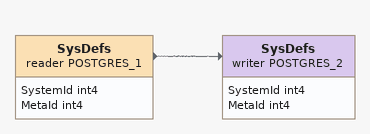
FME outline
SysDefs (reader POSTGRES_1)
    attributes: SystemId int4, MetaId int4
    -> SysDefs (writer POSTGRES_2)
SysDefs (writer POSTGRES_2)
    attributes: SystemId int4, MetaId int4
